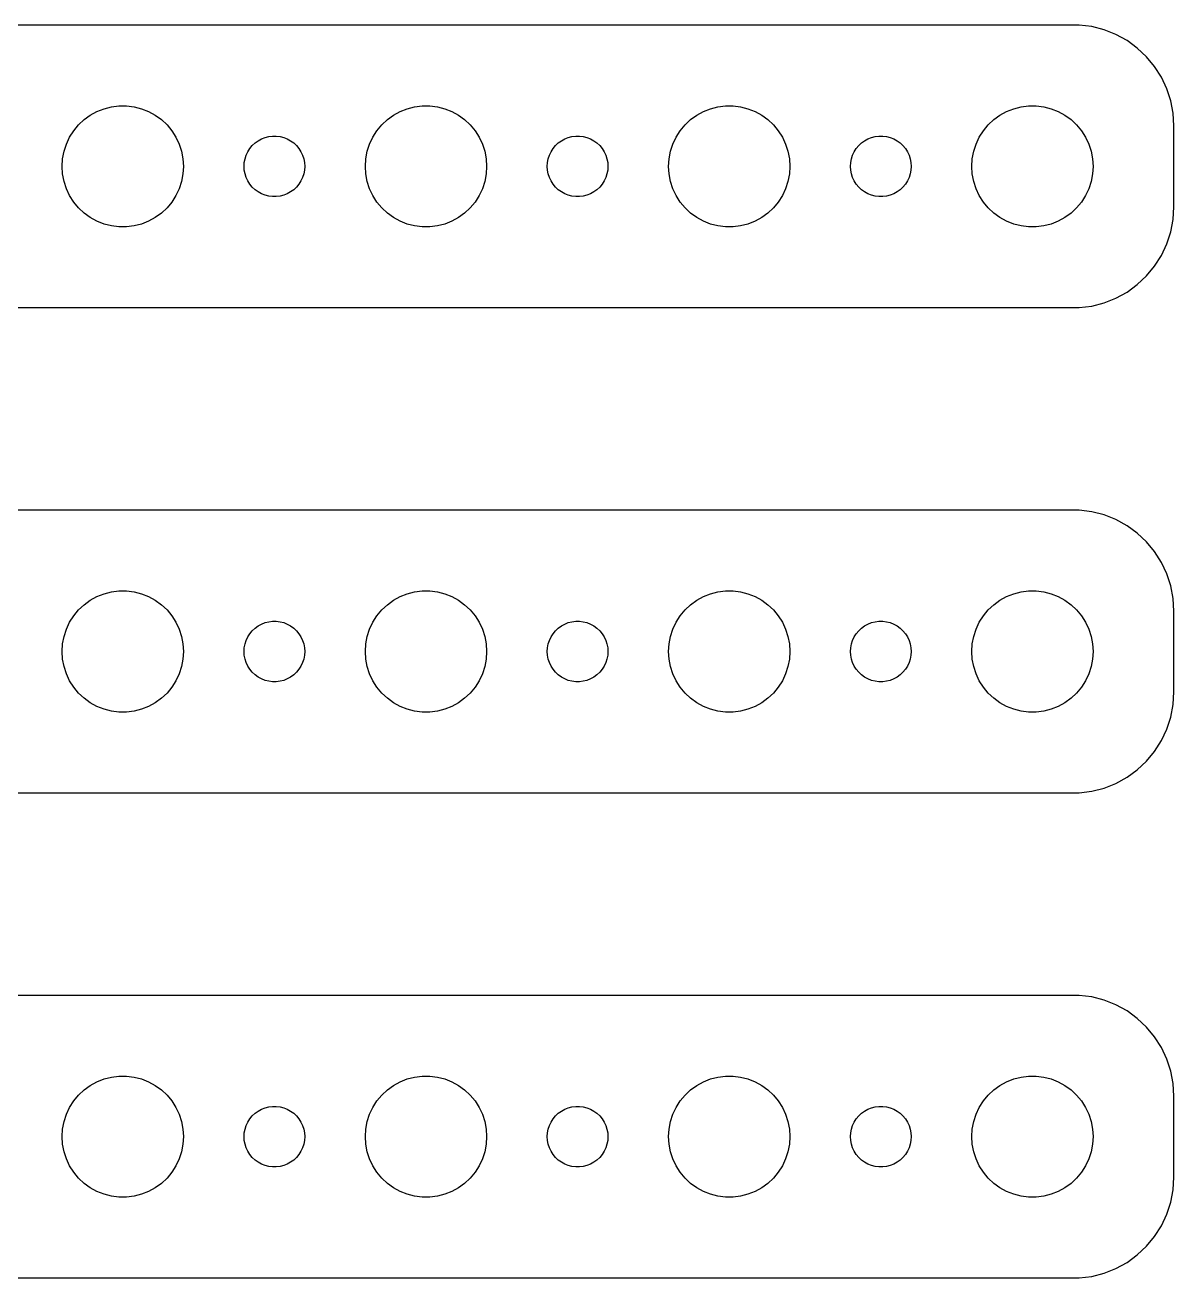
# Model space of a CAD drawing. Header units: metres. Extents: x -112 to 112, y 41 to 103.
# Drawn here: x 55.2 to 112, y 41 to 103 of the extents above; entities that cross this region are included whole.
import ezdxf

# ---------------------------------------------------------------- set-up
doc = ezdxf.new("R2010")
doc.units = ezdxf.units.M

msp = doc.modelspace()

# ---------------------------------------------------------------- linework, layer by layer
for p, q in [((107.314, 102.99), (-107.314, 102.99)), ((107.937, 102.911), (107.314, 102.99)), ((108.545, 102.755), (107.937, 102.911)), ((109.129, 102.524), (108.545, 102.755)), ((109.679, 102.222), (109.129, 102.524)), ((110.187, 101.853), (109.679, 102.222)), ((110.645, 101.423), (110.187, 101.853)), ((111.045, 100.939), (110.645, 101.423)), ((111.382, 100.409), (111.045, 100.939)), ((111.649, 99.8406), (111.382, 100.409)), ((111.843, 99.2434), (111.649, 99.8406)), ((111.961, 98.6267), (111.843, 99.2434)), ((58.3925, 98.533), (58.7227, 98.7145)), ((58.7227, 98.7145), (59.0729, 98.8532)), ((59.0729, 98.8532), (59.4379, 98.9469)), ((59.4379, 98.9469), (59.8116, 98.9941)), ((59.8116, 98.9941), (60.1884, 98.9941)), ((60.1884, 98.9941), (60.5621, 98.9469)), ((60.5621, 98.9469), (60.927, 98.8532)), ((60.927, 98.8532), (61.2773, 98.7145)), ((61.2773, 98.7145), (61.6075, 98.533)), ((73.3925, 98.533), (73.7227, 98.7145)), ((73.7227, 98.7145), (74.073, 98.8532)), ((74.073, 98.8532), (74.4379, 98.9469)), ((74.4379, 98.9469), (74.8116, 98.9941)), ((74.8116, 98.9941), (75.1884, 98.9941)), ((75.1884, 98.9941), (75.5621, 98.9469)), ((75.5621, 98.9469), (75.927, 98.8532)), ((75.927, 98.8532), (76.2773, 98.7145)), ((76.2773, 98.7145), (76.6075, 98.533)), ((88.3925, 98.533), (88.7227, 98.7145)), ((88.7227, 98.7145), (89.073, 98.8532)), ((89.073, 98.8532), (89.4379, 98.9469)), ((89.4379, 98.9469), (89.8116, 98.9941)), ((89.8116, 98.9941), (90.1884, 98.9941)), ((90.1884, 98.9941), (90.5621, 98.9469)), ((90.5621, 98.9469), (90.927, 98.8532)), ((90.927, 98.8532), (91.2773, 98.7145)), ((91.2773, 98.7145), (91.6075, 98.533)), ((103.393, 98.533), (103.723, 98.7145)), ((103.723, 98.7145), (104.073, 98.8532)), ((104.073, 98.8532), (104.438, 98.9469)), ((104.438, 98.9469), (104.812, 98.9941)), ((104.812, 98.9941), (105.188, 98.9941)), ((105.188, 98.9941), (105.562, 98.9469)), ((105.562, 98.9469), (105.927, 98.8532)), ((105.927, 98.8532), (106.277, 98.7145)), ((106.277, 98.7145), (106.607, 98.533)), ((112, 98), (111.961, 98.6267)), ((57.5729, 97.7634), (57.8131, 98.0536)), ((57.8131, 98.0536), (58.0877, 98.3115)), ((58.0877, 98.3115), (58.3925, 98.533)), ((61.6075, 98.533), (61.9123, 98.3115)), ((61.9123, 98.3115), (62.1869, 98.0536)), ((62.1869, 98.0536), (62.427, 97.7634)), ((72.573, 97.7634), (72.8131, 98.0536)), ((72.8131, 98.0536), (73.0877, 98.3115)), ((73.0877, 98.3115), (73.3925, 98.533)), ((76.6075, 98.533), (76.9123, 98.3115)), ((76.9123, 98.3115), (77.1869, 98.0536)), ((77.1869, 98.0536), (77.427, 97.7634)), ((87.573, 97.7634), (87.8131, 98.0536)), ((87.8131, 98.0536), (88.0877, 98.3115)), ((88.0877, 98.3115), (88.3925, 98.533)), ((91.6075, 98.533), (91.9123, 98.3115)), ((91.9123, 98.3115), (92.1869, 98.0536)), ((92.1869, 98.0536), (92.427, 97.7634)), ((102.573, 97.7634), (102.813, 98.0536)), ((102.813, 98.0536), (103.088, 98.3115)), ((103.088, 98.3115), (103.393, 98.533)), ((106.607, 98.533), (106.912, 98.3115)), ((106.912, 98.3115), (107.187, 98.0536)), ((107.187, 98.0536), (107.427, 97.7634)), ((112, 94), (112, 98)), ((57.2107, 97.1044), (57.3711, 97.4453)), ((57.3711, 97.4453), (57.5729, 97.7634)), ((62.427, 97.7634), (62.6289, 97.4453)), ((62.6289, 97.4453), (62.7893, 97.1044)), ((66.6963, 97.2665), (66.8613, 97.3572)), ((66.8613, 97.3572), (67.0365, 97.4266)), ((67.0365, 97.4266), (67.2189, 97.4734)), ((67.2189, 97.4734), (67.4058, 97.497)), ((67.4058, 97.497), (67.5942, 97.497)), ((67.5942, 97.497), (67.7811, 97.4734)), ((67.7811, 97.4734), (67.9635, 97.4266)), ((67.9635, 97.4266), (68.1387, 97.3572)), ((68.1387, 97.3572), (68.3037, 97.2665)), ((72.2107, 97.1044), (72.3711, 97.4453)), ((72.3711, 97.4453), (72.573, 97.7634)), ((77.427, 97.7634), (77.6289, 97.4453)), ((77.6289, 97.4453), (77.7893, 97.1044)), ((81.6963, 97.2665), (81.8613, 97.3572)), ((81.8613, 97.3572), (82.0365, 97.4266)), ((82.0365, 97.4266), (82.2189, 97.4734)), ((82.2189, 97.4734), (82.4058, 97.497)), ((82.4058, 97.497), (82.5942, 97.497)), ((82.5942, 97.497), (82.7811, 97.4734)), ((82.7811, 97.4734), (82.9635, 97.4266)), ((82.9635, 97.4266), (83.1387, 97.3572)), ((83.1387, 97.3572), (83.3037, 97.2665)), ((87.2107, 97.1044), (87.3711, 97.4453)), ((87.3711, 97.4453), (87.573, 97.7634)), ((92.427, 97.7634), (92.6289, 97.4453)), ((92.6289, 97.4453), (92.7893, 97.1044)), ((96.6963, 97.2665), (96.8613, 97.3572)), ((96.8613, 97.3572), (97.0365, 97.4266)), ((97.0365, 97.4266), (97.2189, 97.4734)), ((97.2189, 97.4734), (97.4058, 97.497)), ((97.4058, 97.497), (97.5942, 97.497)), ((97.5942, 97.497), (97.7811, 97.4734)), ((97.7811, 97.4734), (97.9635, 97.4266)), ((97.9635, 97.4266), (98.1387, 97.3572)), ((98.1387, 97.3572), (98.3037, 97.2665)), ((102.211, 97.1044), (102.371, 97.4453)), ((102.371, 97.4453), (102.573, 97.7634)), ((107.427, 97.7634), (107.629, 97.4453)), ((107.629, 97.4453), (107.789, 97.1044)), ((57.0237, 96.376), (57.0942, 96.7461)), ((57.0942, 96.7461), (57.2107, 97.1044)), ((62.7893, 97.1044), (62.9057, 96.7461)), ((62.9057, 96.7461), (62.9763, 96.376)), ((66.1053, 96.5522), (66.1855, 96.7226)), ((66.1855, 96.7226), (66.2865, 96.8817)), ((66.2865, 96.8817), (66.4065, 97.0268)), ((66.4065, 97.0268), (66.5439, 97.1558)), ((66.5439, 97.1558), (66.6963, 97.2665)), ((68.3037, 97.2665), (68.4561, 97.1558)), ((68.4561, 97.1558), (68.5934, 97.0268)), ((68.5934, 97.0268), (68.7135, 96.8817)), ((68.7135, 96.8817), (68.8145, 96.7226)), ((68.8145, 96.7226), (68.8947, 96.5522)), ((72.0237, 96.376), (72.0943, 96.7461)), ((72.0943, 96.7461), (72.2107, 97.1044)), ((77.7893, 97.1044), (77.9057, 96.7461)), ((77.9057, 96.7461), (77.9763, 96.376)), ((81.1053, 96.5522), (81.1855, 96.7226)), ((81.1855, 96.7226), (81.2865, 96.8817)), ((81.2865, 96.8817), (81.4065, 97.0268)), ((81.4065, 97.0268), (81.5439, 97.1558)), ((81.5439, 97.1558), (81.6963, 97.2665)), ((83.3037, 97.2665), (83.4561, 97.1558)), ((83.4561, 97.1558), (83.5934, 97.0268)), ((83.5934, 97.0268), (83.7135, 96.8817)), ((83.7135, 96.8817), (83.8145, 96.7226)), ((83.8145, 96.7226), (83.8947, 96.5522)), ((87.0237, 96.376), (87.0943, 96.7461)), ((87.0943, 96.7461), (87.2107, 97.1044)), ((92.7893, 97.1044), (92.9057, 96.7461)), ((92.9057, 96.7461), (92.9763, 96.376)), ((96.1053, 96.5522), (96.1855, 96.7226)), ((96.1855, 96.7226), (96.2865, 96.8817)), ((96.2865, 96.8817), (96.4065, 97.0268)), ((96.4065, 97.0268), (96.5439, 97.1558)), ((96.5439, 97.1558), (96.6963, 97.2665)), ((98.3037, 97.2665), (98.4561, 97.1558)), ((98.4561, 97.1558), (98.5934, 97.0268)), ((98.5934, 97.0268), (98.7135, 96.8817)), ((98.7135, 96.8817), (98.8145, 96.7226)), ((98.8145, 96.7226), (98.8947, 96.5522)), ((102.024, 96.376), (102.094, 96.7461)), ((102.094, 96.7461), (102.211, 97.1044)), ((107.789, 97.1044), (107.906, 96.7461)), ((107.906, 96.7461), (107.976, 96.376)), ((57, 96), (57.0237, 96.376)), ((62.9763, 96.376), (63, 96)), ((66, 96), (66.0118, 96.188)), ((66.0118, 96.188), (66.0471, 96.373)), ((66.0471, 96.373), (66.1053, 96.5522)), ((68.8947, 96.5522), (68.9529, 96.373)), ((68.9529, 96.373), (68.9882, 96.188)), ((68.9882, 96.188), (69, 96)), ((72, 96), (72.0237, 96.376)), ((77.9763, 96.376), (78, 96)), ((81, 96), (81.0118, 96.188)), ((81.0118, 96.188), (81.0471, 96.373)), ((81.0471, 96.373), (81.1053, 96.5522)), ((83.8947, 96.5522), (83.9529, 96.373)), ((83.9529, 96.373), (83.9882, 96.188)), ((83.9882, 96.188), (84, 96)), ((87, 96), (87.0237, 96.376)), ((92.9763, 96.376), (93, 96)), ((96, 96), (96.0118, 96.188)), ((96.0118, 96.188), (96.0471, 96.373)), ((96.0471, 96.373), (96.1053, 96.5522)), ((98.8947, 96.5522), (98.9529, 96.373)), ((98.9529, 96.373), (98.9882, 96.188)), ((98.9882, 96.188), (99, 96)), ((102, 96), (102.024, 96.376)), ((107.976, 96.376), (108, 96)), ((57.0237, 95.624), (57, 96)), ((57.0942, 95.2539), (57.0237, 95.624)), ((62.9763, 95.624), (62.9057, 95.2539)), ((63, 96), (62.9763, 95.624)), ((66.0118, 95.812), (66, 96)), ((66.0471, 95.627), (66.0118, 95.812)), ((66.1053, 95.4478), (66.0471, 95.627)), ((68.9529, 95.627), (68.8947, 95.4478)), ((68.9882, 95.812), (68.9529, 95.627)), ((69, 96), (68.9882, 95.812)), ((72.0237, 95.624), (72, 96)), ((72.0943, 95.2539), (72.0237, 95.624)), ((77.9763, 95.624), (77.9057, 95.2539)), ((78, 96), (77.9763, 95.624)), ((81.0118, 95.812), (81, 96)), ((81.0471, 95.627), (81.0118, 95.812)), ((81.1053, 95.4478), (81.0471, 95.627)), ((83.9529, 95.627), (83.8947, 95.4478)), ((83.9882, 95.812), (83.9529, 95.627)), ((84, 96), (83.9882, 95.812)), ((87.0237, 95.624), (87, 96)), ((87.0943, 95.2539), (87.0237, 95.624)), ((92.9763, 95.624), (92.9057, 95.2539)), ((93, 96), (92.9763, 95.624)), ((96.0118, 95.812), (96, 96)), ((96.0471, 95.627), (96.0118, 95.812)), ((96.1053, 95.4478), (96.0471, 95.627)), ((98.9529, 95.627), (98.8947, 95.4478)), ((98.9882, 95.812), (98.9529, 95.627)), ((99, 96), (98.9882, 95.812)), ((102.024, 95.624), (102, 96)), ((102.094, 95.2539), (102.024, 95.624)), ((107.976, 95.624), (107.906, 95.2539)), ((108, 96), (107.976, 95.624)), ((57.2107, 94.8956), (57.0942, 95.2539)), ((57.3711, 94.5547), (57.2107, 94.8956)), ((62.7893, 94.8956), (62.6289, 94.5547)), ((62.9057, 95.2539), (62.7893, 94.8956)), ((66.1855, 95.2774), (66.1053, 95.4478)), ((66.2865, 95.1183), (66.1855, 95.2774)), ((66.4065, 94.9732), (66.2865, 95.1183)), ((66.5439, 94.8442), (66.4065, 94.9732)), ((66.6963, 94.7335), (66.5439, 94.8442)), ((68.4561, 94.8442), (68.3037, 94.7335)), ((68.5934, 94.9732), (68.4561, 94.8442)), ((68.7135, 95.1183), (68.5934, 94.9732)), ((68.8145, 95.2774), (68.7135, 95.1183)), ((68.8947, 95.4478), (68.8145, 95.2774)), ((72.2107, 94.8956), (72.0943, 95.2539)), ((72.3711, 94.5547), (72.2107, 94.8956)), ((77.7893, 94.8956), (77.6289, 94.5547)), ((77.9057, 95.2539), (77.7893, 94.8956)), ((81.1855, 95.2774), (81.1053, 95.4478)), ((81.2865, 95.1183), (81.1855, 95.2774)), ((81.4065, 94.9732), (81.2865, 95.1183)), ((81.5439, 94.8442), (81.4065, 94.9732)), ((81.6963, 94.7335), (81.5439, 94.8442)), ((83.4561, 94.8442), (83.3037, 94.7335)), ((83.5934, 94.9732), (83.4561, 94.8442)), ((83.7135, 95.1183), (83.5934, 94.9732)), ((83.8145, 95.2774), (83.7135, 95.1183)), ((83.8947, 95.4478), (83.8145, 95.2774)), ((87.2107, 94.8956), (87.0943, 95.2539)), ((87.3711, 94.5547), (87.2107, 94.8956)), ((92.7893, 94.8956), (92.6289, 94.5547)), ((92.9057, 95.2539), (92.7893, 94.8956)), ((96.1855, 95.2774), (96.1053, 95.4478)), ((96.2865, 95.1183), (96.1855, 95.2774)), ((96.4065, 94.9732), (96.2865, 95.1183)), ((96.5439, 94.8442), (96.4065, 94.9732)), ((96.6963, 94.7335), (96.5439, 94.8442)), ((98.4561, 94.8442), (98.3037, 94.7335)), ((98.5934, 94.9732), (98.4561, 94.8442)), ((98.7135, 95.1183), (98.5934, 94.9732)), ((98.8145, 95.2774), (98.7135, 95.1183)), ((98.8947, 95.4478), (98.8145, 95.2774)), ((102.211, 94.8956), (102.094, 95.2539)), ((102.371, 94.5547), (102.211, 94.8956)), ((107.789, 94.8956), (107.629, 94.5547)), ((107.906, 95.2539), (107.789, 94.8956)), ((57.5729, 94.2366), (57.3711, 94.5547)), ((57.8131, 93.9464), (57.5729, 94.2366)), ((62.427, 94.2366), (62.1869, 93.9464)), ((62.6289, 94.5547), (62.427, 94.2366)), ((66.8613, 94.6428), (66.6963, 94.7335)), ((67.0365, 94.5734), (66.8613, 94.6428)), ((67.2189, 94.5266), (67.0365, 94.5734)), ((67.4058, 94.503), (67.2189, 94.5266)), ((67.5942, 94.503), (67.4058, 94.503)), ((67.7811, 94.5266), (67.5942, 94.503)), ((67.9635, 94.5734), (67.7811, 94.5266)), ((68.1387, 94.6428), (67.9635, 94.5734)), ((68.3037, 94.7335), (68.1387, 94.6428)), ((72.573, 94.2366), (72.3711, 94.5547)), ((72.8131, 93.9464), (72.573, 94.2366)), ((77.427, 94.2366), (77.1869, 93.9464)), ((77.6289, 94.5547), (77.427, 94.2366)), ((81.8613, 94.6428), (81.6963, 94.7335)), ((82.0365, 94.5734), (81.8613, 94.6428)), ((82.2189, 94.5266), (82.0365, 94.5734)), ((82.4058, 94.503), (82.2189, 94.5266)), ((82.5942, 94.503), (82.4058, 94.503)), ((82.7811, 94.5266), (82.5942, 94.503)), ((82.9635, 94.5734), (82.7811, 94.5266)), ((83.1387, 94.6428), (82.9635, 94.5734)), ((83.3037, 94.7335), (83.1387, 94.6428)), ((87.573, 94.2366), (87.3711, 94.5547)), ((87.8131, 93.9464), (87.573, 94.2366)), ((92.427, 94.2366), (92.1869, 93.9464)), ((92.6289, 94.5547), (92.427, 94.2366)), ((96.8613, 94.6428), (96.6963, 94.7335)), ((97.0365, 94.5734), (96.8613, 94.6428)), ((97.2189, 94.5266), (97.0365, 94.5734)), ((97.4058, 94.503), (97.2189, 94.5266)), ((97.5942, 94.503), (97.4058, 94.503)), ((97.7811, 94.5266), (97.5942, 94.503)), ((97.9635, 94.5734), (97.7811, 94.5266)), ((98.1387, 94.6428), (97.9635, 94.5734)), ((98.3037, 94.7335), (98.1387, 94.6428)), ((102.573, 94.2366), (102.371, 94.5547)), ((102.813, 93.9464), (102.573, 94.2366)), ((107.427, 94.2366), (107.187, 93.9464)), ((107.629, 94.5547), (107.427, 94.2366)), ((58.0877, 93.6885), (57.8131, 93.9464)), ((58.3925, 93.467), (58.0877, 93.6885)), ((61.9123, 93.6885), (61.6075, 93.467)), ((62.1869, 93.9464), (61.9123, 93.6885)), ((73.0877, 93.6885), (72.8131, 93.9464)), ((73.3925, 93.467), (73.0877, 93.6885)), ((76.9123, 93.6885), (76.6075, 93.467)), ((77.1869, 93.9464), (76.9123, 93.6885)), ((88.0877, 93.6885), (87.8131, 93.9464)), ((88.3925, 93.467), (88.0877, 93.6885)), ((91.9123, 93.6885), (91.6075, 93.467)), ((92.1869, 93.9464), (91.9123, 93.6885)), ((103.088, 93.6885), (102.813, 93.9464)), ((103.393, 93.467), (103.088, 93.6885)), ((106.912, 93.6885), (106.607, 93.467)), ((107.187, 93.9464), (106.912, 93.6885)), ((111.961, 93.3733), (112, 94)), ((58.7227, 93.2855), (58.3925, 93.467)), ((59.0729, 93.1468), (58.7227, 93.2855)), ((59.4379, 93.0531), (59.0729, 93.1468)), ((59.8116, 93.0059), (59.4379, 93.0531)), ((60.1884, 93.0059), (59.8116, 93.0059)), ((60.5621, 93.0531), (60.1884, 93.0059)), ((60.927, 93.1468), (60.5621, 93.0531)), ((61.2773, 93.2855), (60.927, 93.1468)), ((61.6075, 93.467), (61.2773, 93.2855)), ((73.7227, 93.2855), (73.3925, 93.467)), ((74.073, 93.1468), (73.7227, 93.2855)), ((74.4379, 93.0531), (74.073, 93.1468)), ((74.8116, 93.0059), (74.4379, 93.0531)), ((75.1884, 93.0059), (74.8116, 93.0059)), ((75.5621, 93.0531), (75.1884, 93.0059)), ((75.927, 93.1468), (75.5621, 93.0531)), ((76.2773, 93.2855), (75.927, 93.1468)), ((76.6075, 93.467), (76.2773, 93.2855)), ((88.7227, 93.2855), (88.3925, 93.467)), ((89.073, 93.1468), (88.7227, 93.2855)), ((89.4379, 93.0531), (89.073, 93.1468)), ((89.8116, 93.0059), (89.4379, 93.0531)), ((90.1884, 93.0059), (89.8116, 93.0059)), ((90.5621, 93.0531), (90.1884, 93.0059)), ((90.927, 93.1468), (90.5621, 93.0531)), ((91.2773, 93.2855), (90.927, 93.1468)), ((91.6075, 93.467), (91.2773, 93.2855)), ((103.723, 93.2855), (103.393, 93.467)), ((104.073, 93.1468), (103.723, 93.2855)), ((104.438, 93.0531), (104.073, 93.1468)), ((104.812, 93.0059), (104.438, 93.0531)), ((105.188, 93.0059), (104.812, 93.0059)), ((105.562, 93.0531), (105.188, 93.0059)), ((105.927, 93.1468), (105.562, 93.0531)), ((106.277, 93.2855), (105.927, 93.1468)), ((106.607, 93.467), (106.277, 93.2855)), ((111.843, 92.7566), (111.961, 93.3733)), ((111.649, 92.1594), (111.843, 92.7566)), ((111.382, 91.5912), (111.649, 92.1594)), ((111.045, 91.0611), (111.382, 91.5912)), ((110.187, 90.1474), (110.645, 90.5773)), ((110.645, 90.5773), (111.045, 91.0611)), ((109.679, 89.7784), (110.187, 90.1474)), ((108.545, 89.2447), (109.129, 89.4759)), ((109.129, 89.4759), (109.679, 89.7784)), ((-107.314, 89.0099), (107.314, 89.0099)), ((107.314, 89.0099), (107.937, 89.0886)), ((107.937, 89.0886), (108.545, 89.2447)), ((107.314, 78.9901), (-107.314, 78.9901)), ((107.937, 78.9114), (107.314, 78.9901)), ((108.545, 78.7553), (107.937, 78.9114)), ((109.129, 78.5241), (108.545, 78.7553)), ((109.679, 78.2216), (109.129, 78.5241)), ((110.187, 77.8526), (109.679, 78.2216)), ((110.645, 77.4227), (110.187, 77.8526)), ((111.045, 76.9389), (110.645, 77.4227)), ((111.382, 76.4088), (111.045, 76.9389)), ((111.649, 75.8406), (111.382, 76.4088)), ((111.843, 75.2434), (111.649, 75.8406)), ((111.961, 74.6267), (111.843, 75.2434)), ((58.0877, 74.3115), (58.3925, 74.533)), ((58.3925, 74.533), (58.7227, 74.7145)), ((58.7227, 74.7145), (59.0729, 74.8532)), ((59.0729, 74.8532), (59.4379, 74.9469)), ((59.4379, 74.9469), (59.8116, 74.9941)), ((59.8116, 74.9941), (60.1884, 74.9941)), ((60.1884, 74.9941), (60.5621, 74.9469)), ((60.5621, 74.9469), (60.927, 74.8532)), ((60.927, 74.8532), (61.2773, 74.7145)), ((61.2773, 74.7145), (61.6075, 74.533)), ((61.6075, 74.533), (61.9123, 74.3115)), ((73.0877, 74.3115), (73.3925, 74.533)), ((73.3925, 74.533), (73.7227, 74.7145)), ((73.7227, 74.7145), (74.073, 74.8532)), ((74.073, 74.8532), (74.4379, 74.9469)), ((74.4379, 74.9469), (74.8116, 74.9941)), ((74.8116, 74.9941), (75.1884, 74.9941)), ((75.1884, 74.9941), (75.5621, 74.9469)), ((75.5621, 74.9469), (75.927, 74.8532)), ((75.927, 74.8532), (76.2773, 74.7145)), ((76.2773, 74.7145), (76.6075, 74.533)), ((76.6075, 74.533), (76.9123, 74.3115)), ((88.0877, 74.3115), (88.3925, 74.533)), ((88.3925, 74.533), (88.7227, 74.7145)), ((88.7227, 74.7145), (89.073, 74.8532)), ((89.073, 74.8532), (89.4379, 74.9469)), ((89.4379, 74.9469), (89.8116, 74.9941)), ((89.8116, 74.9941), (90.1884, 74.9941)), ((90.1884, 74.9941), (90.5621, 74.9469)), ((90.5621, 74.9469), (90.927, 74.8532)), ((90.927, 74.8532), (91.2773, 74.7145)), ((91.2773, 74.7145), (91.6075, 74.533)), ((91.6075, 74.533), (91.9123, 74.3115)), ((103.088, 74.3115), (103.393, 74.533)), ((103.393, 74.533), (103.723, 74.7145)), ((103.723, 74.7145), (104.073, 74.8532)), ((104.073, 74.8532), (104.438, 74.9469)), ((104.438, 74.9469), (104.812, 74.9941)), ((104.812, 74.9941), (105.188, 74.9941)), ((105.188, 74.9941), (105.562, 74.9469)), ((105.562, 74.9469), (105.927, 74.8532)), ((105.927, 74.8532), (106.277, 74.7145)), ((106.277, 74.7145), (106.607, 74.533)), ((106.607, 74.533), (106.912, 74.3115)), ((112, 74), (111.961, 74.6267)), ((57.3711, 73.4453), (57.5729, 73.7634)), ((57.5729, 73.7634), (57.8131, 74.0536)), ((57.8131, 74.0536), (58.0877, 74.3115)), ((61.9123, 74.3115), (62.1869, 74.0536)), ((62.1869, 74.0536), (62.427, 73.7634)), ((62.427, 73.7634), (62.6289, 73.4453)), ((72.3711, 73.4453), (72.573, 73.7634)), ((72.573, 73.7634), (72.8131, 74.0536)), ((72.8131, 74.0536), (73.0877, 74.3115)), ((76.9123, 74.3115), (77.1869, 74.0536)), ((77.1869, 74.0536), (77.427, 73.7634)), ((77.427, 73.7634), (77.6289, 73.4453)), ((87.3711, 73.4453), (87.573, 73.7634)), ((87.573, 73.7634), (87.8131, 74.0536)), ((87.8131, 74.0536), (88.0877, 74.3115)), ((91.9123, 74.3115), (92.1869, 74.0536)), ((92.1869, 74.0536), (92.427, 73.7634)), ((92.427, 73.7634), (92.6289, 73.4453)), ((102.371, 73.4453), (102.573, 73.7634)), ((102.573, 73.7634), (102.813, 74.0536)), ((102.813, 74.0536), (103.088, 74.3115)), ((106.912, 74.3115), (107.187, 74.0536)), ((107.187, 74.0536), (107.427, 73.7634)), ((107.427, 73.7634), (107.629, 73.4453)), ((112, 70), (112, 74)), ((57.2107, 73.1044), (57.3711, 73.4453)), ((62.6289, 73.4453), (62.7893, 73.1044)), ((66.4065, 73.0268), (66.5439, 73.1558)), ((66.5439, 73.1558), (66.6963, 73.2665)), ((66.6963, 73.2665), (66.8613, 73.3572)), ((66.8613, 73.3572), (67.0365, 73.4266)), ((67.0365, 73.4266), (67.2189, 73.4734)), ((67.2189, 73.4734), (67.4058, 73.497)), ((67.4058, 73.497), (67.5942, 73.497)), ((67.5942, 73.497), (67.7811, 73.4734)), ((67.7811, 73.4734), (67.9635, 73.4266)), ((67.9635, 73.4266), (68.1387, 73.3572)), ((68.1387, 73.3572), (68.3037, 73.2665)), ((68.3037, 73.2665), (68.4561, 73.1558)), ((68.4561, 73.1558), (68.5934, 73.0268)), ((72.2107, 73.1044), (72.3711, 73.4453)), ((77.6289, 73.4453), (77.7893, 73.1044)), ((81.4065, 73.0268), (81.5439, 73.1558)), ((81.5439, 73.1558), (81.6963, 73.2665)), ((81.6963, 73.2665), (81.8613, 73.3572)), ((81.8613, 73.3572), (82.0365, 73.4266)), ((82.0365, 73.4266), (82.2189, 73.4734)), ((82.2189, 73.4734), (82.4058, 73.497)), ((82.4058, 73.497), (82.5942, 73.497)), ((82.5942, 73.497), (82.7811, 73.4734)), ((82.7811, 73.4734), (82.9635, 73.4266)), ((82.9635, 73.4266), (83.1387, 73.3572)), ((83.1387, 73.3572), (83.3037, 73.2665)), ((83.3037, 73.2665), (83.4561, 73.1558)), ((83.4561, 73.1558), (83.5934, 73.0268)), ((87.2107, 73.1044), (87.3711, 73.4453)), ((92.6289, 73.4453), (92.7893, 73.1044)), ((96.4065, 73.0268), (96.5439, 73.1558)), ((96.5439, 73.1558), (96.6963, 73.2665)), ((96.6963, 73.2665), (96.8613, 73.3572)), ((96.8613, 73.3572), (97.0365, 73.4266)), ((97.0365, 73.4266), (97.2189, 73.4734)), ((97.2189, 73.4734), (97.4058, 73.497)), ((97.4058, 73.497), (97.5942, 73.497)), ((97.5942, 73.497), (97.7811, 73.4734)), ((97.7811, 73.4734), (97.9635, 73.4266)), ((97.9635, 73.4266), (98.1387, 73.3572)), ((98.1387, 73.3572), (98.3037, 73.2665)), ((98.3037, 73.2665), (98.4561, 73.1558)), ((98.4561, 73.1558), (98.5934, 73.0268)), ((102.211, 73.1044), (102.371, 73.4453)), ((107.629, 73.4453), (107.789, 73.1044)), ((57.0237, 72.376), (57.0942, 72.7461)), ((57.0942, 72.7461), (57.2107, 73.1044)), ((62.7893, 73.1044), (62.9057, 72.7461)), ((62.9057, 72.7461), (62.9763, 72.376)), ((66.0471, 72.373), (66.1053, 72.5522)), ((66.1053, 72.5522), (66.1855, 72.7226)), ((66.1855, 72.7226), (66.2865, 72.8817)), ((66.2865, 72.8817), (66.4065, 73.0268)), ((68.5934, 73.0268), (68.7135, 72.8817)), ((68.7135, 72.8817), (68.8145, 72.7226)), ((68.8145, 72.7226), (68.8947, 72.5522)), ((68.8947, 72.5522), (68.9529, 72.373)), ((72.0237, 72.376), (72.0943, 72.7461)), ((72.0943, 72.7461), (72.2107, 73.1044)), ((77.7893, 73.1044), (77.9057, 72.7461)), ((77.9057, 72.7461), (77.9763, 72.376)), ((81.0471, 72.373), (81.1053, 72.5522)), ((81.1053, 72.5522), (81.1855, 72.7226)), ((81.1855, 72.7226), (81.2865, 72.8817)), ((81.2865, 72.8817), (81.4065, 73.0268)), ((83.5934, 73.0268), (83.7135, 72.8817)), ((83.7135, 72.8817), (83.8145, 72.7226)), ((83.8145, 72.7226), (83.8947, 72.5522)), ((83.8947, 72.5522), (83.9529, 72.373)), ((87.0237, 72.376), (87.0943, 72.7461)), ((87.0943, 72.7461), (87.2107, 73.1044)), ((92.7893, 73.1044), (92.9057, 72.7461)), ((92.9057, 72.7461), (92.9763, 72.376)), ((96.0471, 72.373), (96.1053, 72.5522)), ((96.1053, 72.5522), (96.1855, 72.7226)), ((96.1855, 72.7226), (96.2865, 72.8817)), ((96.2865, 72.8817), (96.4065, 73.0268)), ((98.5934, 73.0268), (98.7135, 72.8817)), ((98.7135, 72.8817), (98.8145, 72.7226)), ((98.8145, 72.7226), (98.8947, 72.5522)), ((98.8947, 72.5522), (98.9529, 72.373)), ((102.024, 72.376), (102.094, 72.7461)), ((102.094, 72.7461), (102.211, 73.1044)), ((107.789, 73.1044), (107.906, 72.7461)), ((107.906, 72.7461), (107.976, 72.376)), ((57, 72), (57.0237, 72.376)), ((57.0237, 71.624), (57, 72)), ((62.9763, 72.376), (63, 72)), ((63, 72), (62.9763, 71.624)), ((66, 72), (66.0118, 72.188)), ((66.0118, 71.812), (66, 72)), ((66.0118, 72.188), (66.0471, 72.373)), ((68.9529, 72.373), (68.9882, 72.188)), ((68.9882, 72.188), (69, 72)), ((69, 72), (68.9882, 71.812)), ((72, 72), (72.0237, 72.376)), ((72.0237, 71.624), (72, 72)), ((77.9763, 72.376), (78, 72)), ((78, 72), (77.9763, 71.624)), ((81, 72), (81.0118, 72.188)), ((81.0118, 71.812), (81, 72)), ((81.0118, 72.188), (81.0471, 72.373)), ((83.9529, 72.373), (83.9882, 72.188)), ((83.9882, 72.188), (84, 72)), ((84, 72), (83.9882, 71.812)), ((87, 72), (87.0237, 72.376)), ((87.0237, 71.624), (87, 72)), ((92.9763, 72.376), (93, 72)), ((93, 72), (92.9763, 71.624)), ((96, 72), (96.0118, 72.188)), ((96.0118, 71.812), (96, 72)), ((96.0118, 72.188), (96.0471, 72.373)), ((98.9529, 72.373), (98.9882, 72.188)), ((98.9882, 72.188), (99, 72)), ((99, 72), (98.9882, 71.812)), ((102, 72), (102.024, 72.376)), ((102.024, 71.624), (102, 72)), ((107.976, 72.376), (108, 72)), ((108, 72), (107.976, 71.624)), ((57.0942, 71.2539), (57.0237, 71.624)), ((62.9763, 71.624), (62.9057, 71.2539)), ((66.0471, 71.627), (66.0118, 71.812)), ((66.1053, 71.4478), (66.0471, 71.627)), ((66.1855, 71.2774), (66.1053, 71.4478)), ((66.2865, 71.1183), (66.1855, 71.2774)), ((68.8145, 71.2774), (68.7135, 71.1183)), ((68.8947, 71.4478), (68.8145, 71.2774)), ((68.9529, 71.627), (68.8947, 71.4478)), ((68.9882, 71.812), (68.9529, 71.627)), ((72.0943, 71.2539), (72.0237, 71.624)), ((77.9763, 71.624), (77.9057, 71.2539)), ((81.0471, 71.627), (81.0118, 71.812)), ((81.1053, 71.4478), (81.0471, 71.627)), ((81.1855, 71.2774), (81.1053, 71.4478)), ((81.2865, 71.1183), (81.1855, 71.2774)), ((83.8145, 71.2774), (83.7135, 71.1183)), ((83.8947, 71.4478), (83.8145, 71.2774)), ((83.9529, 71.627), (83.8947, 71.4478)), ((83.9882, 71.812), (83.9529, 71.627)), ((87.0943, 71.2539), (87.0237, 71.624)), ((92.9763, 71.624), (92.9057, 71.2539)), ((96.0471, 71.627), (96.0118, 71.812)), ((96.1053, 71.4478), (96.0471, 71.627)), ((96.1855, 71.2774), (96.1053, 71.4478)), ((96.2865, 71.1183), (96.1855, 71.2774)), ((98.8145, 71.2774), (98.7135, 71.1183)), ((98.8947, 71.4478), (98.8145, 71.2774)), ((98.9529, 71.627), (98.8947, 71.4478)), ((98.9882, 71.812), (98.9529, 71.627)), ((102.094, 71.2539), (102.024, 71.624)), ((107.976, 71.624), (107.906, 71.2539)), ((57.2107, 70.8956), (57.0942, 71.2539)), ((57.3711, 70.5547), (57.2107, 70.8956)), ((62.7893, 70.8956), (62.6289, 70.5547)), ((62.9057, 71.2539), (62.7893, 70.8956)), ((66.4065, 70.9732), (66.2865, 71.1183)), ((66.5439, 70.8442), (66.4065, 70.9732)), ((66.6963, 70.7335), (66.5439, 70.8442)), ((66.8613, 70.6428), (66.6963, 70.7335)), ((68.3037, 70.7335), (68.1387, 70.6428)), ((68.4561, 70.8442), (68.3037, 70.7335)), ((68.5934, 70.9732), (68.4561, 70.8442)), ((68.7135, 71.1183), (68.5934, 70.9732)), ((72.2107, 70.8956), (72.0943, 71.2539)), ((72.3711, 70.5547), (72.2107, 70.8956)), ((77.7893, 70.8956), (77.6289, 70.5547)), ((77.9057, 71.2539), (77.7893, 70.8956)), ((81.4065, 70.9732), (81.2865, 71.1183)), ((81.5439, 70.8442), (81.4065, 70.9732)), ((81.6963, 70.7335), (81.5439, 70.8442)), ((81.8613, 70.6428), (81.6963, 70.7335)), ((83.3037, 70.7335), (83.1387, 70.6428)), ((83.4561, 70.8442), (83.3037, 70.7335)), ((83.5934, 70.9732), (83.4561, 70.8442)), ((83.7135, 71.1183), (83.5934, 70.9732)), ((87.2107, 70.8956), (87.0943, 71.2539)), ((87.3711, 70.5547), (87.2107, 70.8956)), ((92.7893, 70.8956), (92.6289, 70.5547)), ((92.9057, 71.2539), (92.7893, 70.8956)), ((96.4065, 70.9732), (96.2865, 71.1183)), ((96.5439, 70.8442), (96.4065, 70.9732)), ((96.6963, 70.7335), (96.5439, 70.8442)), ((96.8613, 70.6428), (96.6963, 70.7335)), ((98.3037, 70.7335), (98.1387, 70.6428)), ((98.4561, 70.8442), (98.3037, 70.7335)), ((98.5934, 70.9732), (98.4561, 70.8442)), ((98.7135, 71.1183), (98.5934, 70.9732)), ((102.211, 70.8956), (102.094, 71.2539)), ((102.371, 70.5547), (102.211, 70.8956)), ((107.789, 70.8956), (107.629, 70.5547)), ((107.906, 71.2539), (107.789, 70.8956)), ((57.5729, 70.2366), (57.3711, 70.5547)), ((57.8131, 69.9464), (57.5729, 70.2366)), ((62.427, 70.2366), (62.1869, 69.9464)), ((62.6289, 70.5547), (62.427, 70.2366)), ((67.0365, 70.5734), (66.8613, 70.6428)), ((67.2189, 70.5266), (67.0365, 70.5734)), ((67.4058, 70.503), (67.2189, 70.5266)), ((67.5942, 70.503), (67.4058, 70.503)), ((67.7811, 70.5266), (67.5942, 70.503)), ((67.9635, 70.5734), (67.7811, 70.5266)), ((68.1387, 70.6428), (67.9635, 70.5734)), ((72.573, 70.2366), (72.3711, 70.5547)), ((72.8131, 69.9464), (72.573, 70.2366)), ((77.427, 70.2366), (77.1869, 69.9464)), ((77.6289, 70.5547), (77.427, 70.2366)), ((82.0365, 70.5734), (81.8613, 70.6428)), ((82.2189, 70.5266), (82.0365, 70.5734)), ((82.4058, 70.503), (82.2189, 70.5266)), ((82.5942, 70.503), (82.4058, 70.503)), ((82.7811, 70.5266), (82.5942, 70.503)), ((82.9635, 70.5734), (82.7811, 70.5266)), ((83.1387, 70.6428), (82.9635, 70.5734)), ((87.573, 70.2366), (87.3711, 70.5547)), ((87.8131, 69.9464), (87.573, 70.2366)), ((92.427, 70.2366), (92.1869, 69.9464)), ((92.6289, 70.5547), (92.427, 70.2366)), ((97.0365, 70.5734), (96.8613, 70.6428)), ((97.2189, 70.5266), (97.0365, 70.5734)), ((97.4058, 70.503), (97.2189, 70.5266)), ((97.5942, 70.503), (97.4058, 70.503)), ((97.7811, 70.5266), (97.5942, 70.503)), ((97.9635, 70.5734), (97.7811, 70.5266)), ((98.1387, 70.6428), (97.9635, 70.5734)), ((102.573, 70.2366), (102.371, 70.5547)), ((102.813, 69.9464), (102.573, 70.2366)), ((107.427, 70.2366), (107.187, 69.9464)), ((107.629, 70.5547), (107.427, 70.2366)), ((58.0877, 69.6885), (57.8131, 69.9464)), ((58.3925, 69.467), (58.0877, 69.6885)), ((58.7227, 69.2855), (58.3925, 69.467)), ((61.6075, 69.467), (61.2773, 69.2855)), ((61.9123, 69.6885), (61.6075, 69.467)), ((62.1869, 69.9464), (61.9123, 69.6885)), ((73.0877, 69.6885), (72.8131, 69.9464)), ((73.3925, 69.467), (73.0877, 69.6885)), ((73.7227, 69.2855), (73.3925, 69.467)), ((76.6075, 69.467), (76.2773, 69.2855)), ((76.9123, 69.6885), (76.6075, 69.467)), ((77.1869, 69.9464), (76.9123, 69.6885)), ((88.0877, 69.6885), (87.8131, 69.9464)), ((88.3925, 69.467), (88.0877, 69.6885)), ((88.7227, 69.2855), (88.3925, 69.467)), ((91.6075, 69.467), (91.2773, 69.2855)), ((91.9123, 69.6885), (91.6075, 69.467)), ((92.1869, 69.9464), (91.9123, 69.6885)), ((103.088, 69.6885), (102.813, 69.9464)), ((103.393, 69.467), (103.088, 69.6885)), ((103.723, 69.2855), (103.393, 69.467)), ((106.607, 69.467), (106.277, 69.2855)), ((106.912, 69.6885), (106.607, 69.467)), ((107.187, 69.9464), (106.912, 69.6885)), ((111.961, 69.3733), (112, 70)), ((59.0729, 69.1468), (58.7227, 69.2855)), ((59.4379, 69.0531), (59.0729, 69.1468)), ((59.8116, 69.0059), (59.4379, 69.0531)), ((60.1884, 69.0059), (59.8116, 69.0059)), ((60.5621, 69.0531), (60.1884, 69.0059)), ((60.927, 69.1468), (60.5621, 69.0531)), ((61.2773, 69.2855), (60.927, 69.1468)), ((74.073, 69.1468), (73.7227, 69.2855)), ((74.4379, 69.0531), (74.073, 69.1468)), ((74.8116, 69.0059), (74.4379, 69.0531)), ((75.1884, 69.0059), (74.8116, 69.0059)), ((75.5621, 69.0531), (75.1884, 69.0059)), ((75.927, 69.1468), (75.5621, 69.0531)), ((76.2773, 69.2855), (75.927, 69.1468)), ((89.073, 69.1468), (88.7227, 69.2855)), ((89.4379, 69.0531), (89.073, 69.1468)), ((89.8116, 69.0059), (89.4379, 69.0531)), ((90.1884, 69.0059), (89.8116, 69.0059)), ((90.5621, 69.0531), (90.1884, 69.0059)), ((90.927, 69.1468), (90.5621, 69.0531)), ((91.2773, 69.2855), (90.927, 69.1468)), ((104.073, 69.1468), (103.723, 69.2855)), ((104.438, 69.0531), (104.073, 69.1468)), ((104.812, 69.0059), (104.438, 69.0531)), ((105.188, 69.0059), (104.812, 69.0059)), ((105.562, 69.0531), (105.188, 69.0059)), ((105.927, 69.1468), (105.562, 69.0531)), ((106.277, 69.2855), (105.927, 69.1468)), ((111.843, 68.7566), (111.961, 69.3733)), ((111.649, 68.1594), (111.843, 68.7566)), ((111.045, 67.0611), (111.382, 67.5912)), ((111.382, 67.5912), (111.649, 68.1594)), ((110.645, 66.5773), (111.045, 67.0611)), ((110.187, 66.1474), (110.645, 66.5773)), ((109.129, 65.4759), (109.679, 65.7784)), ((109.679, 65.7784), (110.187, 66.1474)), ((107.314, 65.0099), (107.937, 65.0886)), ((107.937, 65.0886), (108.545, 65.2447)), ((108.545, 65.2447), (109.129, 65.4759)), ((-107.314, 65.0099), (107.314, 65.0099)), ((107.314, 54.9901), (-107.314, 54.9901)), ((107.937, 54.9114), (107.314, 54.9901)), ((108.545, 54.7553), (107.937, 54.9114)), ((109.129, 54.5241), (108.545, 54.7553)), ((109.679, 54.2216), (109.129, 54.5241)), ((110.187, 53.8526), (109.679, 54.2216)), ((110.645, 53.4227), (110.187, 53.8526)), ((111.045, 52.9389), (110.645, 53.4227)), ((111.382, 52.4088), (111.045, 52.9389)), ((111.649, 51.8406), (111.382, 52.4088)), ((111.843, 51.2434), (111.649, 51.8406)), ((58.7227, 50.7145), (59.0729, 50.8532)), ((59.0729, 50.8532), (59.4379, 50.9469)), ((59.4379, 50.9469), (59.8116, 50.9941)), ((59.8116, 50.9941), (60.1884, 50.9941)), ((60.1884, 50.9941), (60.5621, 50.9469)), ((60.5621, 50.9469), (60.927, 50.8532)), ((60.927, 50.8532), (61.2773, 50.7145)), ((73.7227, 50.7145), (74.073, 50.8532)), ((74.073, 50.8532), (74.4379, 50.9469)), ((74.4379, 50.9469), (74.8116, 50.9941)), ((74.8116, 50.9941), (75.1884, 50.9941)), ((75.1884, 50.9941), (75.5621, 50.9469)), ((75.5621, 50.9469), (75.927, 50.8532)), ((75.927, 50.8532), (76.2773, 50.7145)), ((88.7227, 50.7145), (89.073, 50.8532)), ((89.073, 50.8532), (89.4379, 50.9469)), ((89.4379, 50.9469), (89.8116, 50.9941)), ((89.8116, 50.9941), (90.1884, 50.9941)), ((90.1884, 50.9941), (90.5621, 50.9469)), ((90.5621, 50.9469), (90.927, 50.8532)), ((90.927, 50.8532), (91.2773, 50.7145)), ((103.723, 50.7145), (104.073, 50.8532)), ((104.073, 50.8532), (104.438, 50.9469)), ((104.438, 50.9469), (104.812, 50.9941)), ((104.812, 50.9941), (105.188, 50.9941)), ((105.188, 50.9941), (105.562, 50.9469)), ((105.562, 50.9469), (105.927, 50.8532)), ((105.927, 50.8532), (106.277, 50.7145)), ((111.961, 50.6267), (111.843, 51.2434)), ((57.8131, 50.0536), (58.0877, 50.3115)), ((58.0877, 50.3115), (58.3925, 50.533)), ((58.3925, 50.533), (58.7227, 50.7145)), ((61.2773, 50.7145), (61.6075, 50.533)), ((61.6075, 50.533), (61.9123, 50.3115)), ((61.9123, 50.3115), (62.1869, 50.0536)), ((72.8131, 50.0536), (73.0877, 50.3115)), ((73.0877, 50.3115), (73.3925, 50.533)), ((73.3925, 50.533), (73.7227, 50.7145)), ((76.2773, 50.7145), (76.6075, 50.533)), ((76.6075, 50.533), (76.9123, 50.3115)), ((76.9123, 50.3115), (77.1869, 50.0536)), ((87.8131, 50.0536), (88.0877, 50.3115)), ((88.0877, 50.3115), (88.3925, 50.533)), ((88.3925, 50.533), (88.7227, 50.7145)), ((91.2773, 50.7145), (91.6075, 50.533)), ((91.6075, 50.533), (91.9123, 50.3115)), ((91.9123, 50.3115), (92.1869, 50.0536)), ((102.813, 50.0536), (103.088, 50.3115)), ((103.088, 50.3115), (103.393, 50.533)), ((103.393, 50.533), (103.723, 50.7145)), ((106.277, 50.7145), (106.607, 50.533)), ((106.607, 50.533), (106.912, 50.3115)), ((106.912, 50.3115), (107.187, 50.0536)), ((112, 50), (111.961, 50.6267)), ((57.3711, 49.4453), (57.5729, 49.7634)), ((57.5729, 49.7634), (57.8131, 50.0536)), ((62.1869, 50.0536), (62.427, 49.7634)), ((62.427, 49.7634), (62.6289, 49.4453)), ((72.3711, 49.4453), (72.573, 49.7634)), ((72.573, 49.7634), (72.8131, 50.0536)), ((77.1869, 50.0536), (77.427, 49.7634)), ((77.427, 49.7634), (77.6289, 49.4453)), ((87.3711, 49.4453), (87.573, 49.7634)), ((87.573, 49.7634), (87.8131, 50.0536)), ((92.1869, 50.0536), (92.427, 49.7634)), ((92.427, 49.7634), (92.6289, 49.4453)), ((102.371, 49.4453), (102.573, 49.7634)), ((102.573, 49.7634), (102.813, 50.0536)), ((107.187, 50.0536), (107.427, 49.7634)), ((107.427, 49.7634), (107.629, 49.4453)), ((112, 46), (112, 50)), ((57.0942, 48.7461), (57.2107, 49.1044)), ((57.2107, 49.1044), (57.3711, 49.4453)), ((62.6289, 49.4453), (62.7893, 49.1044)), ((62.7893, 49.1044), (62.9057, 48.7461)), ((66.2865, 48.8817), (66.4065, 49.0268)), ((66.4065, 49.0268), (66.5439, 49.1558)), ((66.5439, 49.1558), (66.6963, 49.2665)), ((66.6963, 49.2665), (66.8613, 49.3572)), ((66.8613, 49.3572), (67.0365, 49.4266)), ((67.0365, 49.4266), (67.2189, 49.4734)), ((67.2189, 49.4734), (67.4058, 49.497)), ((67.4058, 49.497), (67.5942, 49.497)), ((67.5942, 49.497), (67.7811, 49.4734)), ((67.7811, 49.4734), (67.9635, 49.4266)), ((67.9635, 49.4266), (68.1387, 49.3572)), ((68.1387, 49.3572), (68.3037, 49.2665)), ((68.3037, 49.2665), (68.4561, 49.1558)), ((68.4561, 49.1558), (68.5934, 49.0268)), ((68.5934, 49.0268), (68.7135, 48.8817)), ((72.0943, 48.7461), (72.2107, 49.1044)), ((72.2107, 49.1044), (72.3711, 49.4453)), ((77.6289, 49.4453), (77.7893, 49.1044)), ((77.7893, 49.1044), (77.9057, 48.7461)), ((81.2865, 48.8817), (81.4065, 49.0268)), ((81.4065, 49.0268), (81.5439, 49.1558)), ((81.5439, 49.1558), (81.6963, 49.2665)), ((81.6963, 49.2665), (81.8613, 49.3572)), ((81.8613, 49.3572), (82.0365, 49.4266)), ((82.0365, 49.4266), (82.2189, 49.4734)), ((82.2189, 49.4734), (82.4058, 49.497)), ((82.4058, 49.497), (82.5942, 49.497)), ((82.5942, 49.497), (82.7811, 49.4734)), ((82.7811, 49.4734), (82.9635, 49.4266)), ((82.9635, 49.4266), (83.1387, 49.3572)), ((83.1387, 49.3572), (83.3037, 49.2665)), ((83.3037, 49.2665), (83.4561, 49.1558)), ((83.4561, 49.1558), (83.5934, 49.0268)), ((83.5934, 49.0268), (83.7135, 48.8817)), ((87.0943, 48.7461), (87.2107, 49.1044)), ((87.2107, 49.1044), (87.3711, 49.4453)), ((92.6289, 49.4453), (92.7893, 49.1044)), ((92.7893, 49.1044), (92.9057, 48.7461)), ((96.2865, 48.8817), (96.4065, 49.0268)), ((96.4065, 49.0268), (96.5439, 49.1558)), ((96.5439, 49.1558), (96.6963, 49.2665)), ((96.6963, 49.2665), (96.8613, 49.3572)), ((96.8613, 49.3572), (97.0365, 49.4266)), ((97.0365, 49.4266), (97.2189, 49.4734)), ((97.2189, 49.4734), (97.4058, 49.497)), ((97.4058, 49.497), (97.5942, 49.497)), ((97.5942, 49.497), (97.7811, 49.4734)), ((97.7811, 49.4734), (97.9635, 49.4266)), ((97.9635, 49.4266), (98.1387, 49.3572)), ((98.1387, 49.3572), (98.3037, 49.2665)), ((98.3037, 49.2665), (98.4561, 49.1558)), ((98.4561, 49.1558), (98.5934, 49.0268)), ((98.5934, 49.0268), (98.7135, 48.8817)), ((102.094, 48.7461), (102.211, 49.1044)), ((102.211, 49.1044), (102.371, 49.4453)), ((107.629, 49.4453), (107.789, 49.1044)), ((107.789, 49.1044), (107.906, 48.7461)), ((57, 48), (57.0237, 48.376)), ((57.0237, 48.376), (57.0942, 48.7461)), ((62.9057, 48.7461), (62.9763, 48.376)), ((62.9763, 48.376), (63, 48)), ((66.0118, 48.188), (66.0471, 48.373)), ((66.0471, 48.373), (66.1053, 48.5522)), ((66.1053, 48.5522), (66.1855, 48.7226)), ((66.1855, 48.7226), (66.2865, 48.8817)), ((68.7135, 48.8817), (68.8145, 48.7226)), ((68.8145, 48.7226), (68.8947, 48.5522)), ((68.8947, 48.5522), (68.9529, 48.373)), ((68.9529, 48.373), (68.9882, 48.188)), ((72, 48), (72.0237, 48.376)), ((72.0237, 48.376), (72.0943, 48.7461)), ((77.9057, 48.7461), (77.9763, 48.376)), ((77.9763, 48.376), (78, 48)), ((81.0118, 48.188), (81.0471, 48.373)), ((81.0471, 48.373), (81.1053, 48.5522)), ((81.1053, 48.5522), (81.1855, 48.7226)), ((81.1855, 48.7226), (81.2865, 48.8817)), ((83.7135, 48.8817), (83.8145, 48.7226)), ((83.8145, 48.7226), (83.8947, 48.5522)), ((83.8947, 48.5522), (83.9529, 48.373)), ((83.9529, 48.373), (83.9882, 48.188)), ((87, 48), (87.0237, 48.376)), ((87.0237, 48.376), (87.0943, 48.7461)), ((92.9057, 48.7461), (92.9763, 48.376)), ((92.9763, 48.376), (93, 48)), ((96.0118, 48.188), (96.0471, 48.373)), ((96.0471, 48.373), (96.1053, 48.5522)), ((96.1053, 48.5522), (96.1855, 48.7226)), ((96.1855, 48.7226), (96.2865, 48.8817)), ((98.7135, 48.8817), (98.8145, 48.7226)), ((98.8145, 48.7226), (98.8947, 48.5522)), ((98.8947, 48.5522), (98.9529, 48.373)), ((98.9529, 48.373), (98.9882, 48.188)), ((102, 48), (102.024, 48.376)), ((102.024, 48.376), (102.094, 48.7461)), ((107.906, 48.7461), (107.976, 48.376)), ((107.976, 48.376), (108, 48)), ((57.0237, 47.624), (57, 48)), ((63, 48), (62.9763, 47.624)), ((66, 48), (66.0118, 48.188)), ((66.0118, 47.812), (66, 48)), ((66.0471, 47.627), (66.0118, 47.812)), ((68.9882, 47.812), (68.9529, 47.627)), ((68.9882, 48.188), (69, 48)), ((69, 48), (68.9882, 47.812)), ((72.0237, 47.624), (72, 48)), ((78, 48), (77.9763, 47.624)), ((81, 48), (81.0118, 48.188)), ((81.0118, 47.812), (81, 48)), ((81.0471, 47.627), (81.0118, 47.812)), ((83.9882, 47.812), (83.9529, 47.627)), ((83.9882, 48.188), (84, 48)), ((84, 48), (83.9882, 47.812)), ((87.0237, 47.624), (87, 48)), ((93, 48), (92.9763, 47.624)), ((96, 48), (96.0118, 48.188)), ((96.0118, 47.812), (96, 48)), ((96.0471, 47.627), (96.0118, 47.812)), ((98.9882, 47.812), (98.9529, 47.627)), ((98.9882, 48.188), (99, 48)), ((99, 48), (98.9882, 47.812)), ((102.024, 47.624), (102, 48)), ((108, 48), (107.976, 47.624)), ((57.0942, 47.2539), (57.0237, 47.624)), ((57.2107, 46.8956), (57.0942, 47.2539)), ((62.9057, 47.2539), (62.7893, 46.8956)), ((62.9763, 47.624), (62.9057, 47.2539)), ((66.1053, 47.4478), (66.0471, 47.627)), ((66.1855, 47.2774), (66.1053, 47.4478)), ((66.2865, 47.1183), (66.1855, 47.2774)), ((66.4065, 46.9732), (66.2865, 47.1183)), ((68.7135, 47.1183), (68.5934, 46.9732)), ((68.8145, 47.2774), (68.7135, 47.1183)), ((68.8947, 47.4478), (68.8145, 47.2774)), ((68.9529, 47.627), (68.8947, 47.4478)), ((72.0943, 47.2539), (72.0237, 47.624)), ((72.2107, 46.8956), (72.0943, 47.2539)), ((77.9057, 47.2539), (77.7893, 46.8956)), ((77.9763, 47.624), (77.9057, 47.2539)), ((81.1053, 47.4478), (81.0471, 47.627)), ((81.1855, 47.2774), (81.1053, 47.4478)), ((81.2865, 47.1183), (81.1855, 47.2774)), ((81.4065, 46.9732), (81.2865, 47.1183)), ((83.7135, 47.1183), (83.5934, 46.9732)), ((83.8145, 47.2774), (83.7135, 47.1183)), ((83.8947, 47.4478), (83.8145, 47.2774)), ((83.9529, 47.627), (83.8947, 47.4478)), ((87.0943, 47.2539), (87.0237, 47.624)), ((87.2107, 46.8956), (87.0943, 47.2539)), ((92.9057, 47.2539), (92.7893, 46.8956)), ((92.9763, 47.624), (92.9057, 47.2539)), ((96.1053, 47.4478), (96.0471, 47.627)), ((96.1855, 47.2774), (96.1053, 47.4478)), ((96.2865, 47.1183), (96.1855, 47.2774)), ((96.4065, 46.9732), (96.2865, 47.1183)), ((98.7135, 47.1183), (98.5934, 46.9732)), ((98.8145, 47.2774), (98.7135, 47.1183)), ((98.8947, 47.4478), (98.8145, 47.2774)), ((98.9529, 47.627), (98.8947, 47.4478)), ((102.094, 47.2539), (102.024, 47.624)), ((102.211, 46.8956), (102.094, 47.2539)), ((107.906, 47.2539), (107.789, 46.8956)), ((107.976, 47.624), (107.906, 47.2539)), ((57.3711, 46.5547), (57.2107, 46.8956)), ((57.5729, 46.2366), (57.3711, 46.5547)), ((62.6289, 46.5547), (62.427, 46.2366)), ((62.7893, 46.8956), (62.6289, 46.5547)), ((66.5439, 46.8442), (66.4065, 46.9732)), ((66.6963, 46.7335), (66.5439, 46.8442)), ((66.8613, 46.6428), (66.6963, 46.7335)), ((67.0365, 46.5734), (66.8613, 46.6428)), ((67.2189, 46.5266), (67.0365, 46.5734)), ((67.4058, 46.503), (67.2189, 46.5266)), ((67.5942, 46.503), (67.4058, 46.503)), ((67.7811, 46.5266), (67.5942, 46.503)), ((67.9635, 46.5734), (67.7811, 46.5266)), ((68.1387, 46.6428), (67.9635, 46.5734)), ((68.3037, 46.7335), (68.1387, 46.6428)), ((68.4561, 46.8442), (68.3037, 46.7335)), ((68.5934, 46.9732), (68.4561, 46.8442)), ((72.3711, 46.5547), (72.2107, 46.8956)), ((72.573, 46.2366), (72.3711, 46.5547)), ((77.6289, 46.5547), (77.427, 46.2366)), ((77.7893, 46.8956), (77.6289, 46.5547)), ((81.5439, 46.8442), (81.4065, 46.9732)), ((81.6963, 46.7335), (81.5439, 46.8442)), ((81.8613, 46.6428), (81.6963, 46.7335)), ((82.0365, 46.5734), (81.8613, 46.6428)), ((82.2189, 46.5266), (82.0365, 46.5734)), ((82.4058, 46.503), (82.2189, 46.5266)), ((82.5942, 46.503), (82.4058, 46.503)), ((82.7811, 46.5266), (82.5942, 46.503)), ((82.9635, 46.5734), (82.7811, 46.5266)), ((83.1387, 46.6428), (82.9635, 46.5734)), ((83.3037, 46.7335), (83.1387, 46.6428)), ((83.4561, 46.8442), (83.3037, 46.7335)), ((83.5934, 46.9732), (83.4561, 46.8442)), ((87.3711, 46.5547), (87.2107, 46.8956)), ((87.573, 46.2366), (87.3711, 46.5547)), ((92.6289, 46.5547), (92.427, 46.2366)), ((92.7893, 46.8956), (92.6289, 46.5547)), ((96.5439, 46.8442), (96.4065, 46.9732)), ((96.6963, 46.7335), (96.5439, 46.8442)), ((96.8613, 46.6428), (96.6963, 46.7335)), ((97.0365, 46.5734), (96.8613, 46.6428)), ((97.2189, 46.5266), (97.0365, 46.5734)), ((97.4058, 46.503), (97.2189, 46.5266)), ((97.5942, 46.503), (97.4058, 46.503)), ((97.7811, 46.5266), (97.5942, 46.503)), ((97.9635, 46.5734), (97.7811, 46.5266)), ((98.1387, 46.6428), (97.9635, 46.5734)), ((98.3037, 46.7335), (98.1387, 46.6428)), ((98.4561, 46.8442), (98.3037, 46.7335)), ((98.5934, 46.9732), (98.4561, 46.8442)), ((102.371, 46.5547), (102.211, 46.8956)), ((102.573, 46.2366), (102.371, 46.5547)), ((107.629, 46.5547), (107.427, 46.2366)), ((107.789, 46.8956), (107.629, 46.5547)), ((57.8131, 45.9464), (57.5729, 46.2366)), ((58.0877, 45.6885), (57.8131, 45.9464)), ((62.1869, 45.9464), (61.9123, 45.6885)), ((62.427, 46.2366), (62.1869, 45.9464)), ((72.8131, 45.9464), (72.573, 46.2366)), ((73.0877, 45.6885), (72.8131, 45.9464)), ((77.1869, 45.9464), (76.9123, 45.6885)), ((77.427, 46.2366), (77.1869, 45.9464)), ((87.8131, 45.9464), (87.573, 46.2366)), ((88.0877, 45.6885), (87.8131, 45.9464)), ((92.1869, 45.9464), (91.9123, 45.6885)), ((92.427, 46.2366), (92.1869, 45.9464)), ((102.813, 45.9464), (102.573, 46.2366)), ((103.088, 45.6885), (102.813, 45.9464)), ((107.187, 45.9464), (106.912, 45.6885)), ((107.427, 46.2366), (107.187, 45.9464)), ((111.961, 45.3733), (112, 46)), ((58.3925, 45.467), (58.0877, 45.6885)), ((58.7227, 45.2855), (58.3925, 45.467)), ((59.0729, 45.1468), (58.7227, 45.2855)), ((61.2773, 45.2855), (60.927, 45.1468)), ((61.6075, 45.467), (61.2773, 45.2855)), ((61.9123, 45.6885), (61.6075, 45.467)), ((73.3925, 45.467), (73.0877, 45.6885)), ((73.7227, 45.2855), (73.3925, 45.467)), ((74.073, 45.1468), (73.7227, 45.2855)), ((76.2773, 45.2855), (75.927, 45.1468)), ((76.6075, 45.467), (76.2773, 45.2855)), ((76.9123, 45.6885), (76.6075, 45.467)), ((88.3925, 45.467), (88.0877, 45.6885)), ((88.7227, 45.2855), (88.3925, 45.467)), ((89.073, 45.1468), (88.7227, 45.2855)), ((91.2773, 45.2855), (90.927, 45.1468)), ((91.6075, 45.467), (91.2773, 45.2855)), ((91.9123, 45.6885), (91.6075, 45.467)), ((103.393, 45.467), (103.088, 45.6885)), ((103.723, 45.2855), (103.393, 45.467)), ((104.073, 45.1468), (103.723, 45.2855)), ((106.277, 45.2855), (105.927, 45.1468)), ((106.607, 45.467), (106.277, 45.2855)), ((106.912, 45.6885), (106.607, 45.467)), ((111.843, 44.7566), (111.961, 45.3733)), ((59.4379, 45.0531), (59.0729, 45.1468)), ((59.8116, 45.0059), (59.4379, 45.0531)), ((60.1884, 45.0059), (59.8116, 45.0059)), ((60.5621, 45.0531), (60.1884, 45.0059)), ((60.927, 45.1468), (60.5621, 45.0531)), ((74.4379, 45.0531), (74.073, 45.1468)), ((74.8116, 45.0059), (74.4379, 45.0531)), ((75.1884, 45.0059), (74.8116, 45.0059)), ((75.5621, 45.0531), (75.1884, 45.0059)), ((75.927, 45.1468), (75.5621, 45.0531)), ((89.4379, 45.0531), (89.073, 45.1468)), ((89.8116, 45.0059), (89.4379, 45.0531)), ((90.1884, 45.0059), (89.8116, 45.0059)), ((90.5621, 45.0531), (90.1884, 45.0059)), ((90.927, 45.1468), (90.5621, 45.0531)), ((104.438, 45.0531), (104.073, 45.1468)), ((104.812, 45.0059), (104.438, 45.0531)), ((105.188, 45.0059), (104.812, 45.0059)), ((105.562, 45.0531), (105.188, 45.0059)), ((105.927, 45.1468), (105.562, 45.0531)), ((111.649, 44.1594), (111.843, 44.7566)), ((111.382, 43.5912), (111.649, 44.1594)), ((111.045, 43.0611), (111.382, 43.5912)), ((110.645, 42.5773), (111.045, 43.0611)), ((109.679, 41.7784), (110.187, 42.1474)), ((110.187, 42.1474), (110.645, 42.5773)), ((109.129, 41.4759), (109.679, 41.7784)), ((-107.314, 41.0099), (107.314, 41.0099)), ((107.314, 41.0099), (107.937, 41.0886)), ((107.937, 41.0886), (108.545, 41.2447)), ((108.545, 41.2447), (109.129, 41.4759))]:
    msp.add_line(p, q)

doc.saveas('drawing.dxf')
